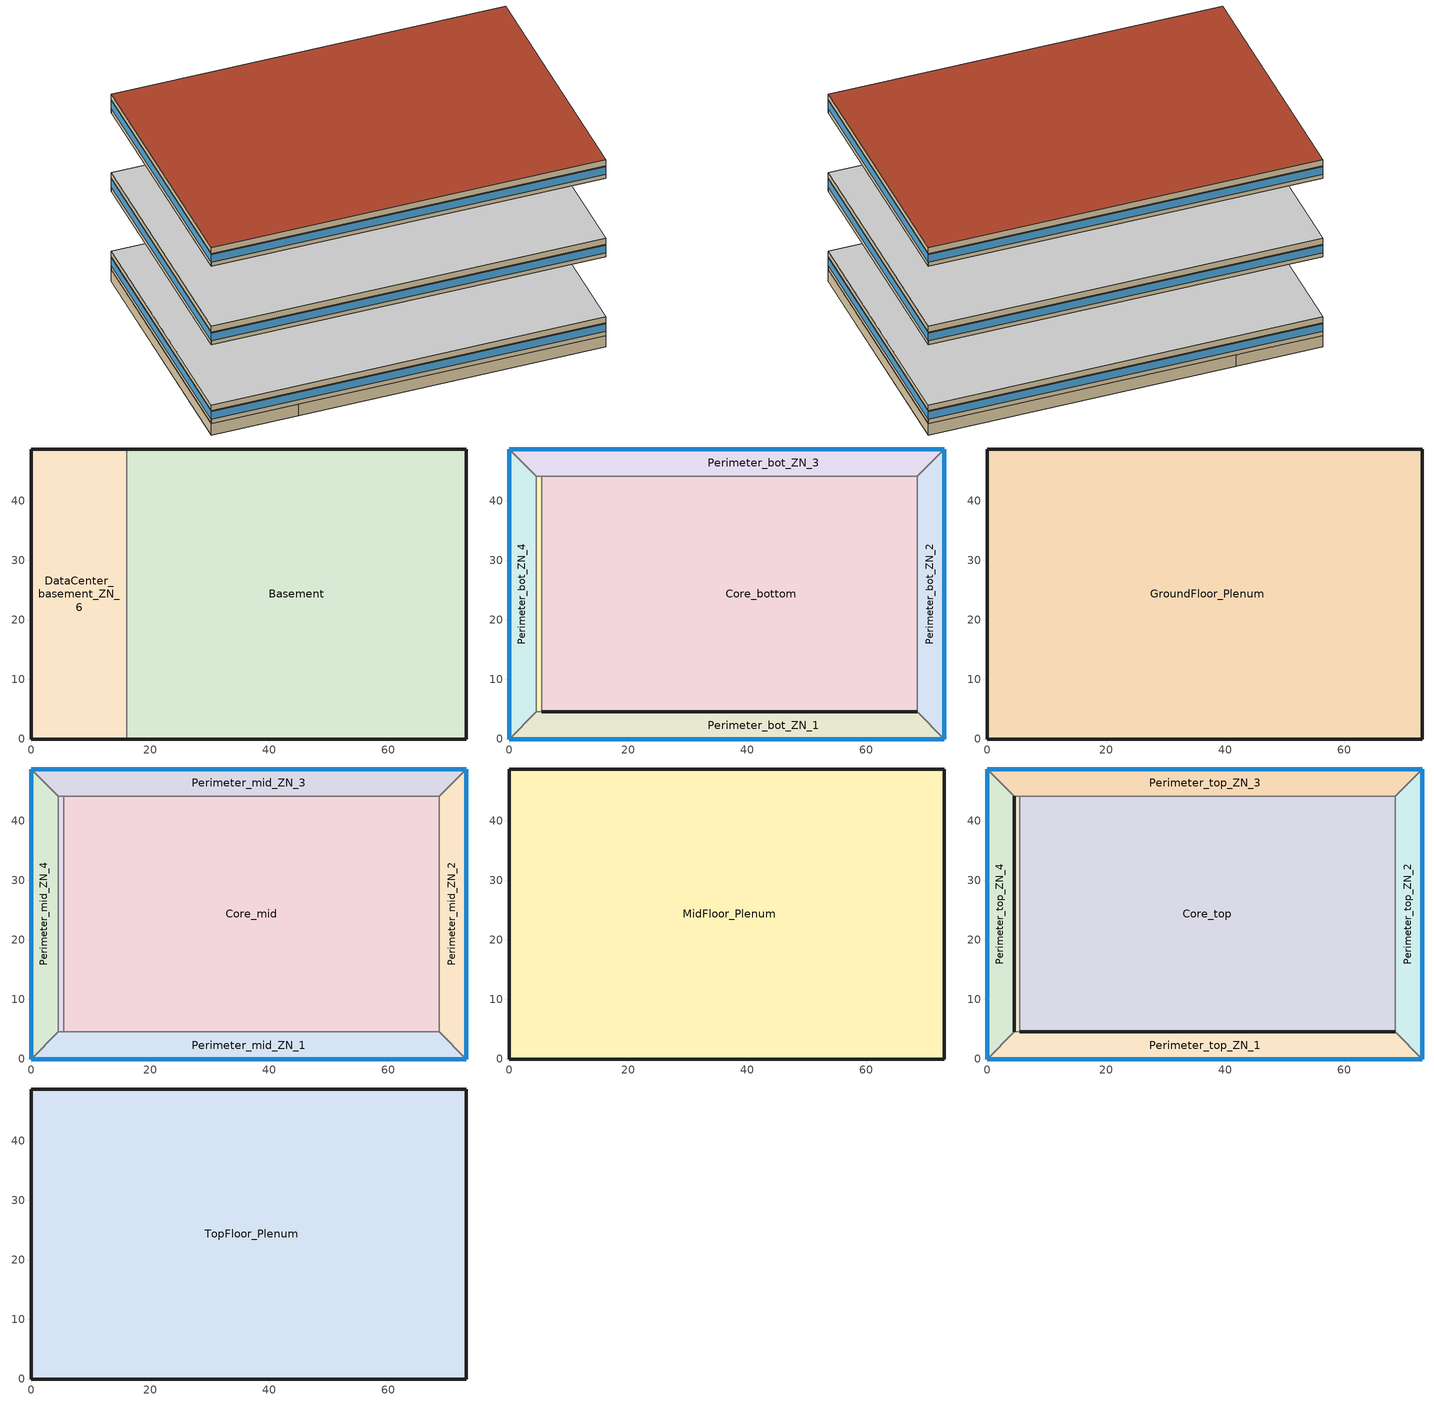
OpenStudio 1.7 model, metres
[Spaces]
DataCenter_basement_ZN_6
 floor othersidecoefficients: 16.08,48.74 16.08,0 0,0 0,48.74 z-2.44
 wall to Basement: 16.08,0 16.08,48.74 z-2.44:0
 wall othersidecoefficients: 16.08,48.74 0,48.74 0,0 16.08,0 z-2.44:0
Basement
 floor othersidecoefficients: 73.11,48.74 73.11,0 16.08,0 16.08,48.74 z-2.44
 wall othersidecoefficients: 16.08,0 73.11,0 73.11,48.74 16.08,48.74 z-2.44:0
Perimeter_bot_ZN_2
 floor to Basement: 73.11,48.74 73.11,0 68.53,4.57 68.53,44.16 z0
 wall outside: 73.11,0 73.11,48.74 z0:2.74
 wall to Perimeter_bot_ZN_1: 68.53,4.57 73.11,0 z0:2.74
 wall to Perimeter_bot_ZN_3: 73.11,48.74 68.53,44.16 z0:2.74
 wall to Core_bottom: 68.53,44.16 68.53,4.57 z0:2.74
 window: 73.11,0 73.11,48.74 z0.91:2.5
Core_bottom
 floor to DataCenter_basement_ZN_6: 16.08,44.16 16.08,4.57 5.49,4.57 5.49,44.16 z0
 floor to Basement: 68.53,44.16 68.53,4.57 16.08,4.57 16.08,44.16 z0
 wall outside: 5.49,4.57 68.53,4.57 z0:2.74
 wall to Perimeter_bot_ZN_3: 68.53,44.16 5.49,44.16 z0:2.74
 wall to DataCenter_bot_ZN_6: 5.49,44.16 5.49,4.57 z0:2.74
Perimeter_bot_ZN_3
 floor to Basement: 73.11,48.74 68.53,44.16 16.08,44.16 16.08,48.74 z0
 floor to DataCenter_basement_ZN_6: 16.08,48.74 16.08,44.16 4.57,44.16 0,48.74 z0
 wall outside: 73.11,48.74 0,48.74 z0:2.74
 wall to DataCenter_bot_ZN_6: 4.57,44.16 5.49,44.16 z0:2.74
 wall to Perimeter_bot_ZN_4: 0,48.74 4.57,44.16 z0:2.74
 window: 73.11,48.74 0,48.74 z0.91:2.5
DataCenter_bot_ZN_6
 floor to DataCenter_basement_ZN_6: 5.49,44.16 5.49,4.57 4.57,4.57 4.57,44.16 z0
 wall to Perimeter_bot_ZN_1: 4.57,4.57 5.49,4.57 z0:2.74
 wall to Perimeter_bot_ZN_4: 4.57,44.16 4.57,4.57 z0:2.74
Perimeter_bot_ZN_4
 floor to DataCenter_basement_ZN_6: 0,48.74 4.57,44.16 4.57,4.57 0,0 z0
 wall outside: 0,48.74 0,0 z0:2.74
 wall to Perimeter_bot_ZN_1: 0,0 4.57,4.57 z0:2.74
 window: 0,48.74 0,0 z0.91:2.5
Perimeter_bot_ZN_1
 floor to Basement: 68.53,4.57 73.11,0 16.08,0 16.08,4.57 z0
 floor to DataCenter_basement_ZN_6: 16.08,4.57 16.08,0 0,0 4.57,4.57 z0
 wall outside: 0,0 73.11,0 z0:2.74
 wall to Core_top: 68.53,4.57 5.49,4.57 z0:2.74
 window: 0,0 73.11,0 z0.91:2.5
GroundFloor_Plenum
 floor to Perimeter_bot_ZN_3: 4.57,44.16 0,48.74 73.11,48.74 68.53,44.16 z2.74
 floor to Core_bottom: 5.49,4.57 5.49,44.16 68.53,44.16 68.53,4.57 z2.74
 floor to DataCenter_bot_ZN_6: 4.57,4.57 4.57,44.16 5.49,44.16 5.49,4.57 z2.74
 floor to Perimeter_bot_ZN_2: 68.53,4.57 68.53,44.16 73.11,48.74 73.11,0 z2.74
 floor to Perimeter_bot_ZN_1: 0,0 4.57,4.57 68.53,4.57 73.11,0 z2.74
 floor to Perimeter_bot_ZN_4: 0,48.74 4.57,44.16 4.57,4.57 0,0 z2.74
 wall outside: 73.11,48.74 0,48.74 0,0 73.11,0 73.11,48.74 z2.74:3.96
 ceiling adiabatic: 73.11,0 73.11,48.74 0,48.74 0,0 z3.96
Perimeter_mid_ZN_3
 floor adiabatic: 73.11,48.74 68.53,44.16 4.57,44.16 0,48.74 z16.77
 wall outside: 73.11,48.74 0,48.74 z16.77:19.51
 wall to Core_mid: 5.49,44.16 68.53,44.16 z16.77:19.51
 wall to Perimeter_mid_ZN_2: 68.53,44.16 73.11,48.74 z16.77:19.51
 wall to DataCenter_mid_ZN_6: 4.57,44.16 5.49,44.16 z16.77:19.51
 wall to Perimeter_mid_ZN_4: 0,48.74 4.57,44.16 z16.77:19.51
 window: 73.11,48.74 0,48.74 z17.68:19.27
Perimeter_mid_ZN_2
 floor adiabatic: 73.11,48.74 73.11,0 68.53,4.57 68.53,44.16 z16.77
 wall outside: 73.11,0 73.11,48.74 z16.77:19.51
 wall to Core_mid: 68.53,44.16 68.53,4.57 z16.77:19.51
 wall to Perimeter_mid_ZN_1: 68.53,4.57 73.11,0 z16.77:19.51
 window: 73.11,0 73.11,48.74 z17.68:19.27
Perimeter_mid_ZN_4
 floor adiabatic: 0,48.74 4.57,44.16 4.57,4.57 0,0 z16.77
 wall outside: 0,48.74 0,0 z16.77:19.51
 wall to DataCenter_mid_ZN_6: 4.57,4.57 4.57,44.16 z16.77:19.51
 wall to Perimeter_mid_ZN_1: 0,0 4.57,4.57 z16.77:19.51
 window: 0,48.74 0,0 z17.68:19.27
Perimeter_mid_ZN_1
 floor adiabatic: 68.53,4.57 73.11,0 0,0 4.57,4.57 z16.77
 wall outside: 0,0 73.11,0 z16.77:19.51
 wall to Core_mid: 68.53,4.57 5.49,4.57 z16.77:19.51
 wall to DataCenter_mid_ZN_6: 5.49,4.57 4.57,4.57 z16.77:19.51
 window: 0,0 73.11,0 z17.68:19.27
Core_mid
 floor adiabatic: 68.53,44.16 68.53,4.57 5.49,4.57 5.49,44.16 z16.77
 wall to DataCenter_mid_ZN_6: 5.49,44.16 5.49,4.57 z16.77:19.51
DataCenter_mid_ZN_6
 floor adiabatic: 5.49,44.16 5.49,4.57 4.57,4.57 4.57,44.16 z16.77
MidFloor_Plenum
 floor to Perimeter_mid_ZN_2: 68.53,4.57 68.53,44.16 73.11,48.74 73.11,0 z19.51
 floor to Perimeter_mid_ZN_4: 0,48.74 4.57,44.16 4.57,4.57 0,0 z19.51
 floor to Perimeter_mid_ZN_1: 0,0 4.57,4.57 68.53,4.57 73.11,0 z19.51
 floor to DataCenter_mid_ZN_6: 4.57,4.57 4.57,44.16 5.49,44.16 5.49,4.57 z19.51
 floor to Core_mid: 5.49,4.57 5.49,44.16 68.53,44.16 68.53,4.57 z19.51
 floor to Perimeter_mid_ZN_3: 4.57,44.16 0,48.74 73.11,48.74 68.53,44.16 z19.51
 wall outside: 0,0 73.11,0 73.11,48.74 0,48.74 0,0 z19.51:20.73
 ceiling adiabatic: 73.11,0 73.11,48.74 0,48.74 0,0 z20.73
Perimeter_top_ZN_2
 floor adiabatic: 73.11,48.74 73.11,0 68.53,4.57 68.53,44.16 z33.54
 wall outside: 73.11,0 73.11,48.74 z33.54:36.28
 wall to Core_top: 68.53,44.16 68.53,4.57 z33.54:36.28
 wall to Perimeter_top_ZN_3: 73.11,48.74 68.53,44.16 z33.54:36.28
 wall to Perimeter_top_ZN_1: 68.53,4.57 73.11,0 z33.54:36.28
 window: 73.11,0 73.11,48.74 z34.45:36.04
DataCenter_top_ZN_6
 floor adiabatic: 5.49,44.16 5.49,4.57 4.57,4.57 4.57,44.16 z33.54
 wall outside: 4.57,44.16 4.57,4.57 z33.54:36.28
 wall to Perimeter_top_ZN_1: 4.57,4.57 5.49,4.57 z33.54:36.28
 wall to Perimeter_top_ZN_3: 5.49,44.16 4.57,44.16 z33.54:36.28
 wall to Core_top: 5.49,4.57 5.49,44.16 z33.54:36.28
Perimeter_top_ZN_3
 floor adiabatic: 73.11,48.74 68.53,44.16 4.57,44.16 0,48.74 z33.54
 wall outside: 73.11,48.74 0,48.74 z33.54:36.28
 wall to Perimeter_top_ZN_4: 0,48.74 4.57,44.16 z33.54:36.28
 wall to Core_top: 5.49,44.16 68.53,44.16 z33.54:36.28
 window: 73.11,48.74 0,48.74 z34.45:36.04
Core_top
 floor adiabatic: 68.53,44.16 68.53,4.57 5.49,4.57 5.49,44.16 z33.54
Perimeter_top_ZN_1
 floor adiabatic: 68.53,4.57 73.11,0 0,0 4.57,4.57 z33.54
 wall outside: 0,0 73.11,0 / 68.53,4.57 5.49,4.57 z33.54:36.28
 wall to Perimeter_top_ZN_4: 4.57,4.57 0,0 z33.54:36.28
 window: 0,0 73.11,0 z34.45:36.04
Perimeter_top_ZN_4
 floor adiabatic: 0,48.74 4.57,44.16 4.57,4.57 0,0 z33.54
 wall outside: 0,48.74 0,0 / 4.57,4.57 4.57,44.16 z33.54:36.28
 window: 0,48.74 0,0 z34.45:36.04
TopFloor_Plenum
 floor to Perimeter_top_ZN_2: 68.53,4.57 68.53,44.16 73.11,48.74 73.11,0 z36.28
 floor to Core_top: 5.49,4.57 5.49,44.16 68.53,44.16 68.53,4.57 z36.28
 floor to DataCenter_top_ZN_6: 4.57,4.57 4.57,44.16 5.49,44.16 5.49,4.57 z36.28
 floor to Perimeter_top_ZN_4: 0,48.74 4.57,44.16 4.57,4.57 0,0 z36.28
 floor to Perimeter_top_ZN_1: 0,0 4.57,4.57 68.53,4.57 73.11,0 z36.28
 floor to Perimeter_top_ZN_3: 4.57,44.16 0,48.74 73.11,48.74 68.53,44.16 z36.28
 wall outside: 0,48.74 0,0 73.11,0 73.11,48.74 0,48.74 z36.28:37.5
 roof outside: 73.11,0 73.11,48.74 0,48.74 0,0 z37.5
[Site]
Chicago Ohare Intl Ap_IL_USA Design_Conditions: Latitude {deg}=41.98; Longitude {deg}=-87.92; Time Zone {hr}=-6; Elevation {m}=201; Terrain=City
[Building]
Large Office: North Axis {deg}=0
[ClimateZones]
Climate Zone Institution Name 1=ASHRAE; Climate Zone Document Name 1=ANSI/ASHRAE Standard 169; Climate Zone Document Year 1=2006; Climate Zone Institution Name 2=CEC; Climate Zone Document Name 2=California Climate Zone Descriptions; Climate Zone Document Year 2=1995
[Space]
Name | Part of Total Floor Area
Perimeter_bot_ZN_2; Core_bottom; Perimeter_mid_ZN_3; Perimeter_mid_ZN_2; Perimeter_bot_ZN_3; Perimeter_mid_ZN_4; Perimeter_top_ZN_3; Perimeter_top_ZN_2; Perimeter_mid_ZN_1; Core_mid; Perimeter_bot_ZN_4; Perimeter_bot_ZN_1; Basement; Core_top; Perimeter_top_ZN_1; Perimeter_top_ZN_4 | Yes
DataCenter_basement_ZN_6; DataCenter_top_ZN_6; DataCenter_bot_ZN_6; DataCenter_mid_ZN_6
MidFloor_Plenum; GroundFloor_Plenum; TopFloor_Plenum | No
